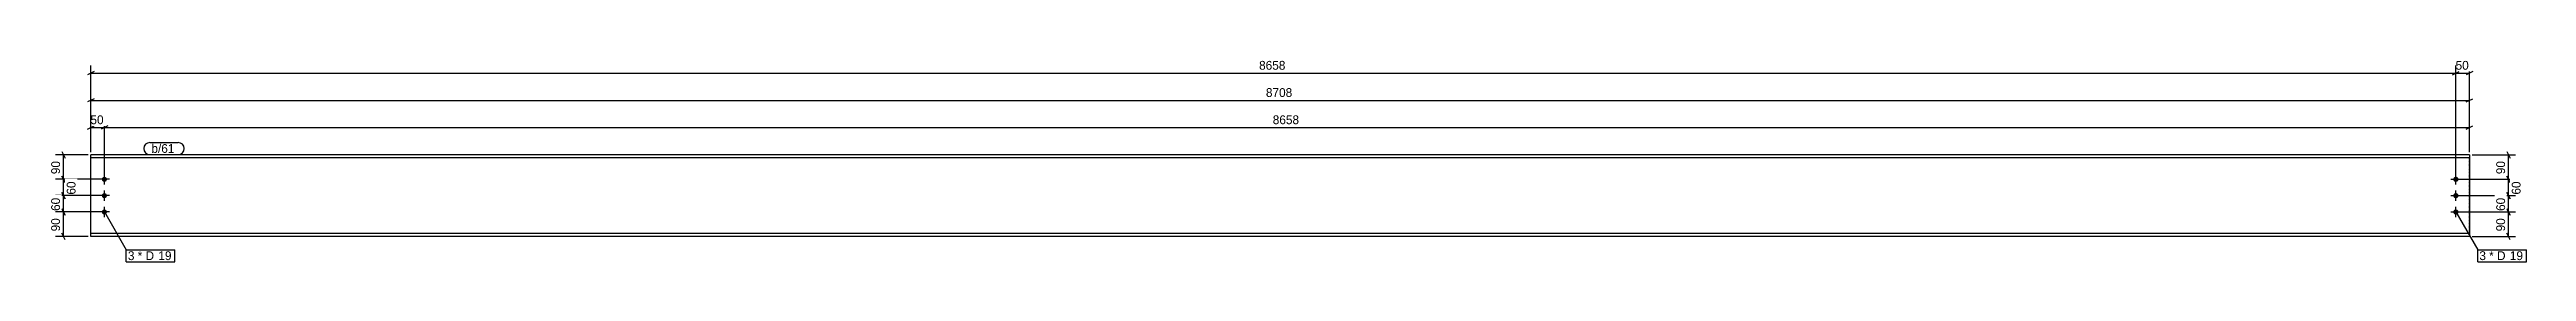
# Model space of a CAD drawing. Header units: millimetres. Extents: x 26 to 9092, y 32 to 775.
import ezdxf

# ---------------------------------------------------------------- set-up
doc = ezdxf.new("R2010")
doc.units = ezdxf.units.MM
doc.linetypes.add('DXK_LINE_DOT4', pattern=[0.9408, 0.4704, -0.4704])
doc.styles.add('Comic Sans MS', font='COMIC.TTF', dxfattribs={"height": 0.2})

msp = doc.modelspace()

# ---------------------------------------------------------------- hatches: boundary and pattern name
at = {"linetype": 'Continuous'}
for points in [[(216.9, 334.6, -1), (235.9, 334.6, -1)], [(216.9, 274.6, -1), (235.9, 274.6, -1)], [(8843.5, 334.6), (8843.3, 332.6), (8842.6, 330.7), (8841.7, 329), (8840.3, 327.5), (8838.7, 326.3), (8836.9, 325.5), (8835, 325.1), (8833, 325.1), (8831, 325.5), (8829.2, 326.3), (8827.6, 327.5), (8826.3, 329), (8825.3, 330.7), (8824.7, 332.6), (8824.5, 334.6), (8824.7, 336.5), (8825.3, 338.4), (8826.3, 340.1), (8827.6, 341.6), (8829.2, 342.8), (8831, 343.6), (8833, 344), (8835, 344), (8836.9, 343.6), (8838.7, 342.8), (8840.3, 341.6), (8841.7, 340.1), (8842.6, 338.4), (8843.3, 336.5)], [(8843.5, 274.6), (8843.3, 272.6), (8842.6, 270.7), (8841.7, 269), (8840.3, 267.5), (8838.7, 266.3), (8836.9, 265.5), (8835, 265.1), (8833, 265.1), (8831, 265.5), (8829.2, 266.3), (8827.6, 267.5), (8826.3, 269), (8825.3, 270.7), (8824.7, 272.6), (8824.5, 274.6), (8824.7, 276.5), (8825.3, 278.4), (8826.3, 280.1), (8827.6, 281.6), (8829.2, 282.8), (8831, 283.6), (8833, 284), (8835, 284), (8836.9, 283.6), (8838.7, 282.8), (8840.3, 281.6), (8841.7, 280.1), (8842.6, 278.4), (8843.3, 276.5)], [(216.9, 214.6, -1), (235.9, 214.6, -1)], [(8843.5, 214.6), (8843.3, 212.6), (8842.6, 210.7), (8841.7, 209), (8840.3, 207.5), (8838.7, 206.3), (8836.9, 205.5), (8835, 205.1), (8833, 205.1), (8831, 205.5), (8829.2, 206.3), (8827.6, 207.5), (8826.3, 209), (8825.3, 210.7), (8824.7, 212.6), (8824.5, 214.6), (8824.7, 216.5), (8825.3, 218.4), (8826.3, 220.1), (8827.6, 221.6), (8829.2, 222.8), (8831, 223.6), (8833, 224), (8835, 224), (8836.9, 223.6), (8838.7, 222.8), (8840.3, 221.6), (8841.7, 220.1), (8842.6, 218.4), (8843.3, 216.5)]]:
    msp.add_hatch(color=3, dxfattribs=at).paths.add_polyline_path(points)

# ---------------------------------------------------------------- linework, layer by layer
at = {"color": 8, "linetype": 'Continuous'}
for p, q in [((188.4, 730.6), (164.4, 718.6)), ((8822, 718.6), (8846, 730.6)), ((8834, 344.6), (8834, 753)), ((8896, 730.6), (8872, 718.6)), ((8884, 434.6), (8884, 753)), ((8834, 724.6), (8884, 724.6)), ((8884, 434.6), (8884, 653)), ((176.4, 624.6), (8884, 624.6)), ((176.4, 434.6), (176.4, 553)), ((226.4, 344.6), (226.4, 553)), ((226.4, 344.6), (226.4, 553)), ((8872, 618.6), (8896, 630.6)), ((8884, 434.6), (8884, 553)), ((164.4, 518.6), (188.4, 530.6)), ((176.4, 524.6), (226.4, 524.6)), ((238.4, 530.6), (214.4, 518.6)), ((238.4, 530.6), (214.4, 518.6)), ((226.4, 524.6), (8884, 524.6)), ((8872, 518.6), (8896, 530.6)), ((166.4, 424.6), (48, 424.6)), ((70.4, 436.6), (82.4, 412.6)), ((76.4, 334.6), (76.4, 424.6)), ((8894, 424.6), (9052, 424.6)), ((9020.4, 436.6), (9032.4, 412.6)), ((9026.4, 334.6), (9026.4, 424.6)), ((216.4, 334.6), (48, 334.6)), ((216.4, 274.6), (50.8, 274.6)), ((82.4, 322.6), (70.4, 346.6)), ((82.4, 262.6), (70.4, 286.6)), ((8844, 334.6), (9052, 334.6)), ((8844, 274.6), (9054.8, 274.6)), ((9032.4, 322.6), (9020.4, 346.6)), ((9032.4, 262.6), (9020.4, 286.6)), ((216.4, 214.6), (48, 214.6)), ((82.4, 202.6), (70.4, 226.6)), ((8844, 214.6), (9052, 214.6)), ((9032.4, 202.6), (9020.4, 226.6)), ((166.4, 124.6), (48, 124.6)), ((82.4, 112.6), (70.4, 136.6)), ((8894, 124.6), (9052, 124.6)), ((9032.4, 112.6), (9020.4, 136.6))]:
    msp.add_line(p, q, dxfattribs=at)
at = {"color": 7, "linetype": 'Continuous'}
for p, q in [((176.4, 124.6), (176.4, 424.6)), ((8884, 424.6), (176.4, 424.6)), ((8884, 413.9), (176.4, 413.9)), ((8884, 424.6), (8884, 413.9)), ((8884, 424.6), (8884, 413.9)), ((8884, 413.9), (8884, 135.3)), ((8884, 413.9), (8884, 413.9)), ((8884, 135.3), (176.4, 135.3)), ((8884, 124.6), (176.4, 124.6)), ((8884, 135.3), (8884, 124.6)), ((8884, 135.3), (8884, 124.6))]:
    msp.add_line(p, q, dxfattribs=at)
at = {"color": 7, "linetype": 'DXK_LINE_DOT4'}
for p, q in [((8884, 424.6), (8884, 424.6)), ((8884, 424.6), (8884, 424.6)), ((8884, 413.9), (8884, 413.9)), ((8884, 413.9), (8884, 413.9)), ((8884, 135.3), (8884, 413.9)), ((8884, 135.3), (8884, 135.3)), ((8884, 135.3), (8884, 135.3)), ((8884, 135.3), (8884, 135.3)), ((8884, 135.3), (8884, 135.3)), ((8884, 124.6), (8884, 124.6)), ((8884, 124.6), (8884, 124.6))]:
    msp.add_line(p, q, dxfattribs=at)
at = {"color": 3, "linetype": 'Continuous'}
for p, q in [((245.4, 334.6), (207.4, 334.6)), ((245.4, 274.6), (207.4, 274.6)), ((226.4, 315.6), (226.4, 353.6)), ((226.4, 255.6), (226.4, 293.6)), ((8815, 334.6), (8853, 334.6)), ((8815, 274.6), (8853, 274.6)), ((8834, 315.6), (8834, 353.6)), ((8834, 255.6), (8834, 293.6)), ((245.4, 214.6), (207.4, 214.6)), ((226.4, 195.6), (226.4, 233.6)), ((8815, 214.6), (8853, 214.6)), ((8834, 195.6), (8834, 233.6))]:
    msp.add_line(p, q, dxfattribs=at)

# ---------------------------------------------------------------- wipeouts: each hides what was drawn before it
at = {"color": 0}
for points in [[(338.5, 38), (338.5, 70), (312.4, 70), (312.4, 38)], [(8946, 38), (8946, 70), (8920, 70), (8920, 38)]]:
    msp.add_wipeout(points, dxfattribs=at)

# ---------------------------------------------------------------- next in the draw order: wipeouts: each hides what was drawn before it
for points in [[(8891.4, 730.6), (8891.4, 775.4), (8826.5, 775.4), (8826.5, 730.6)], [(4588.7, 630.6), (4588.7, 675.4), (4471.7, 675.4), (4471.7, 630.6)], [(233.9, 530.6), (233.9, 575.4), (168.9, 575.4), (168.9, 530.6)], [(4613.7, 530.6), (4613.7, 575.4), (4496.7, 575.4), (4496.7, 530.6)], [(490.9, 431.6), (490.9, 463.6), (398.4, 463.6), (398.4, 431.6)], [(70.4, 412), (25.6, 412), (25.6, 347.1), (70.4, 347.1)], [(9020.4, 412), (8975.6, 412), (8975.6, 347.1), (9020.4, 347.1)], [(338.5, 38), (338.5, 70), (312.4, 70), (312.4, 38)], [(8946, 38), (8946, 70), (8920, 70), (8920, 38)]]:
    msp.add_wipeout(points, dxfattribs=at)

# ---------------------------------------------------------------- next in the draw order: linework, layer by layer
at = {"color": 8, "linetype": 'Continuous'}
for p, q in [((176.4, 434.6), (176.4, 753)), ((8822, 718.6), (8846, 730.6)), ((8834, 344.6), (8834, 753)), ((176.4, 724.6), (8834, 724.6)), ((176.4, 434.6), (176.4, 653)), ((188.4, 630.6), (164.4, 618.6)), ((216.4, 334.6), (50.8, 334.6)), ((70.4, 346.6), (82.4, 322.6)), ((76.4, 274.6), (76.4, 334.6)), ((8844, 334.6), (9054.8, 334.6)), ((9020.4, 346.6), (9032.4, 322.6)), ((9026.4, 274.6), (9026.4, 334.6))]:
    msp.add_line(p, q, dxfattribs=at)

# ---------------------------------------------------------------- next in the draw order: texts
at = {"color": 3, "style": 'Comic Sans MS'}
for s, p in [('50', (8832.9, 737)), ('8708', (4478.1, 637)), ('50', (175.3, 537)), ('8658', (4503.1, 537))]:
    msp.add_text(s, height=32.38, dxfattribs=at).set_placement(p)
for p in [(64, 353.5), (9014, 353.5)]:
    msp.add_text('90', height=32.38, rotation=90.00021, dxfattribs=at).set_placement(p)

# ---------------------------------------------------------------- next in the draw order: wipeouts: each hides what was drawn before it
at = {"color": 0}
for points in [[(490.9, 431.6), (490.9, 463.6), (398.4, 463.6), (398.4, 431.6)], [(414.3, 38), (414.3, 70), (348.1, 70), (348.1, 38)], [(9021.8, 38), (9021.8, 70), (8955.6, 70), (8955.6, 38)]]:
    msp.add_wipeout(points, dxfattribs=at)

# ---------------------------------------------------------------- next in the draw order: linework, layer by layer
at = {"color": 7, "linetype": 'Continuous'}
for p, q in [((392.4, 469.6), (496.9, 469.6)), ((392.4, 425.6), (496.9, 425.6))]:
    msp.add_line(p, q, dxfattribs=at)
for centre, start, end in [((392.4, 447.6), 90, 270), ((496.9, 447.6), 270, 90)]:
    msp.add_arc(centre, 22, start, end, dxfattribs=at)

# ---------------------------------------------------------------- next in the draw order: texts
at = {"color": 3, "style": 'Comic Sans MS'}
msp.add_text('b/61', height=32.38, dxfattribs=at).set_placement((398.4, 431.6))

# ---------------------------------------------------------------- next in the draw order: wipeouts: each hides what was drawn before it
at = {"color": 0}
for points in [[(4563.7, 730.6), (4563.7, 775.4), (4446.7, 775.4), (4446.7, 730.6)], [(127.2, 337), (82.4, 337), (82.4, 272.1), (127.2, 272.1)], [(9077.2, 337), (9032.4, 337), (9032.4, 272.1), (9077.2, 272.1)], [(414.3, 38), (414.3, 70), (348.1, 70), (348.1, 38)], [(9021.8, 38), (9021.8, 70), (8955.6, 70), (8955.6, 38)]]:
    msp.add_wipeout(points, dxfattribs=at)

# ---------------------------------------------------------------- next in the draw order: linework, layer by layer
at = {"color": 8, "linetype": 'Continuous'}
for p, q in [((216.4, 274.6), (48, 274.6)), ((70.4, 286.6), (82.4, 262.6)), ((76.4, 214.6), (76.4, 274.6)), ((8844, 274.6), (9052, 274.6)), ((9020.4, 286.6), (9032.4, 262.6)), ((9026.4, 214.6), (9026.4, 274.6))]:
    msp.add_line(p, q, dxfattribs=at)
at = {"color": 7, "linetype": 'Continuous'}
for p, q in [((226.4, 214.6), (306.4, 76)), ((8834, 214.6), (8914, 76)), ((306.4, 32), (306.4, 76)), ((8914, 32), (8914, 76))]:
    msp.add_line(p, q, dxfattribs=at)

# ---------------------------------------------------------------- next in the draw order: texts
at = {"color": 3, "style": 'Comic Sans MS'}
for s, height, p in [('8658', 32.38, (4453.1, 737)), ('3', 32.4, (312.4, 38)), ('3', 32.4, (8920, 38))]:
    msp.add_text(s, height=height, dxfattribs=at).set_placement(p)
for p in [(120.8, 278.5), (9070.8, 278.5)]:
    msp.add_text('60', height=32.38, rotation=90.00021, dxfattribs=at).set_placement(p)

# ---------------------------------------------------------------- next in the draw order: wipeouts: each hides what was drawn before it
at = {"color": 0}
for points in [[(469.1, 38), (469.1, 70), (423.9, 70), (423.9, 38)], [(9076.7, 38), (9076.7, 70), (9031.4, 70), (9031.4, 38)]]:
    msp.add_wipeout(points, dxfattribs=at)

# ---------------------------------------------------------------- next in the draw order: wipeouts: each hides what was drawn before it
for points in [[(70.4, 277), (25.6, 277), (25.6, 212.1), (70.4, 212.1)], [(9020.4, 277), (8975.6, 277), (8975.6, 212.1), (9020.4, 212.1)], [(469.1, 38), (469.1, 70), (423.9, 70), (423.9, 38)], [(9076.7, 38), (9076.7, 70), (9031.4, 70), (9031.4, 38)]]:
    msp.add_wipeout(points, dxfattribs=at)

# ---------------------------------------------------------------- next in the draw order: linework, layer by layer
at = {"color": 8, "linetype": 'Continuous'}
for p, q in [((216.4, 214.6), (48, 214.6)), ((70.4, 226.6), (82.4, 202.6)), ((76.4, 124.6), (76.4, 214.6)), ((8844, 214.6), (9052, 214.6)), ((9020.4, 226.6), (9032.4, 202.6)), ((9026.4, 124.6), (9026.4, 214.6))]:
    msp.add_line(p, q, dxfattribs=at)
at = {"color": 7, "linetype": 'Continuous'}
for p, q in [((306.4, 76), (484.7, 76)), ((306.4, 32), (484.7, 32)), ((484.7, 32), (484.7, 76)), ((8914, 76), (9092.3, 76)), ((8914, 32), (9092.3, 32)), ((9092.3, 32), (9092.3, 76))]:
    msp.add_line(p, q, dxfattribs=at)

# ---------------------------------------------------------------- next in the draw order: texts
at = {"color": 3, "style": 'Comic Sans MS'}
for p in [(64, 218.5), (9014, 218.5)]:
    msp.add_text('60', height=32.38, rotation=90.00021, dxfattribs=at).set_placement(p)
for s, p in [('* D', (348.1, 38)), ('19', (423.9, 38)), ('* D', (8955.6, 38)), ('19', (9031.4, 38))]:
    msp.add_text(s, height=32.38, dxfattribs=at).set_placement(p)

# ---------------------------------------------------------------- next in the draw order: wipeouts: each hides what was drawn before it
at = {"color": 0}
for points in [[(70.4, 202), (25.6, 202), (25.6, 137.1), (70.4, 137.1)], [(9020.4, 202), (8975.6, 202), (8975.6, 137.1), (9020.4, 137.1)]]:
    msp.add_wipeout(points, dxfattribs=at)

# ---------------------------------------------------------------- next in the draw order: texts
at = {"color": 3, "style": 'Comic Sans MS'}
for p in [(64, 143.5), (9014, 143.5)]:
    msp.add_text('90', height=32.38, rotation=90.00021, dxfattribs=at).set_placement(p)

doc.saveas('drawing.dxf')
